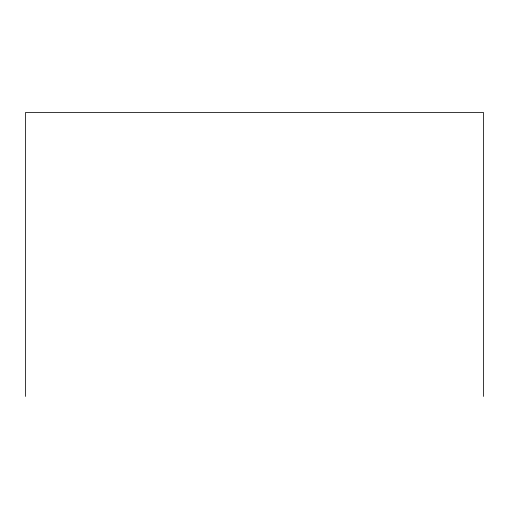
<?xml version="1.0" encoding="UTF-8"?>
<svg xmlns="http://www.w3.org/2000/svg" width="509" height="509" viewBox="0 0 509 509"><rect width="100%" height="100%" fill="white"/><g stroke="black" fill="none" stroke-linecap="round" stroke-linejoin="round"><path stroke-width="0.76" d="M483.55 396.435L483.55 112.565L25.45 112.565L25.45 396.435"/></g></svg>
